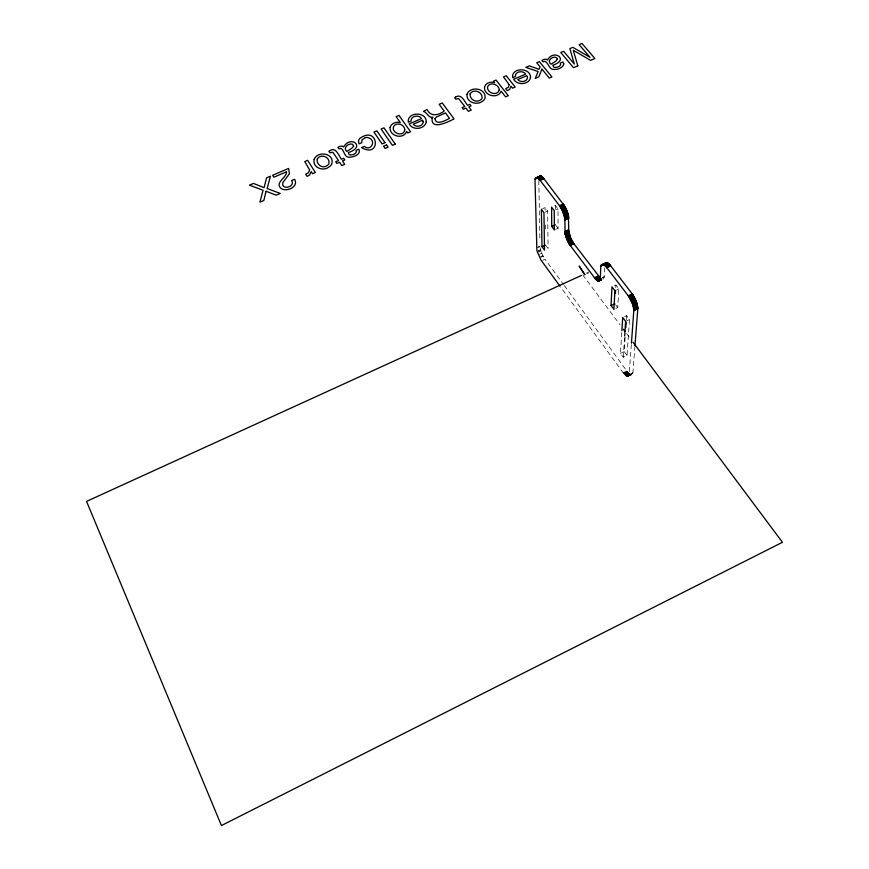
<?xml version="1.0" encoding="UTF-8"?>
<svg xmlns="http://www.w3.org/2000/svg" width="869" height="869" viewBox="0 0 869 869"><rect width="100%" height="100%" fill="white"/><g stroke="black" fill="none" stroke-linecap="round" stroke-linejoin="round"><path stroke-width="0.65" stroke-dasharray="4.34 3.26" d="M602.847 279.253L604.107 277.461L604.563 267.924M615.763 287.704L615.904 285.032L613.948 285.923M615.839 308.473L617.772 307.583L618.837 288.877L615.904 285.032M624.637 316.555L626.582 315.653L629.514 319.542L627.027 355.454L623.269 357.224L620.455 353.39L621.867 330.763M623.269 357.224L624.583 337.291M627.027 355.454L624.203 351.63L625.18 336.976M626.321 319.651L626.582 315.653M631.339 344.558L629.167 374.343C628.787 378.71 624.061 374.789 623.138 372.736L560.722 287.172M564.285 285.543L626.842 370.987C627.776 373.062 632.523 376.95 632.914 372.584L634.848 347.35M624.235 374.115L627.939 372.366M624.594 374.506L628.309 372.758M624.952 374.876L628.667 373.127M625.311 375.202L629.015 373.453M625.647 375.495L629.362 373.746M625.984 375.756L632.914 372.584M626.31 375.973L630.025 374.213M629.134 374.735L632.871 372.964M626.625 376.147L630.34 374.387M629.069 375.071L632.795 373.312M626.929 376.288L632.708 373.627M627.212 376.386L632.599 373.898M627.483 376.44L632.458 374.126M627.972 376.418L632.306 374.322M623.138 372.736L626.842 370.987M623.507 373.225L627.212 371.476M623.866 373.681L627.581 371.932M620.455 353.39L624.203 351.63M626.592 320.9L629.514 319.542M616.871 289.779L618.837 288.877M602.26 277.504L604.194 276.624M602.228 277.939L604.161 277.059M586.716 272.844L588.606 271.986M586.694 273.789L588.574 272.931M542.691 260.32L545.037 259.255L563.481 284.456M537.65 247.198L540.007 246.144M537.672 247.632L540.029 246.579M538.215 250.728L540.561 249.675L540.127 247.524M538.378 251.304L540.724 250.25L540.561 249.675M538.552 251.891L540.898 250.837L540.724 250.25M539.421 254.302L541.767 253.248L540.898 250.837M540.507 256.681L542.853 255.627L545.037 259.255M540.8 257.257L543.147 256.203M555.595 229.383L558.072 228.265L558.039 209.005L555.367 205.486L553.477 206.333M545.2 212.123L547.666 211.015L545.069 207.572L542.604 208.679M556.149 209.853L558.039 209.005M556.095 225.647L558.072 228.265M615.61 304.715L617.772 307.583M582.73 274.876L620.075 324.876M626.571 333.577L629.819 337.922M546.188 245.97L548.067 248.512L547.666 211.015M542.853 255.627L541.767 253.248M538.813 180.459L539.855 238.095M545.069 207.572L545.113 210.255M545.298 225.006L545.352 229.025M555.367 205.486L555.378 209.342"/><path stroke-width="1.3" d="M601.359 279.937L598.48 281.045L595.526 279.079L569.162 244.037L565.132 234.065L564.817 218.532L562.504 210.885L559.832 206.17L540.149 180.372C539.019 177.417 534.239 176.494 535.032 180.774L536.901 250.696L540.876 259.918L559.918 286.075M596.938 280.361L600.772 278.601L573.985 243.863L570.705 238.073L568.684 230.709L568.467 215.664L565.067 206.659L543.244 177.852L540.735 176.016L539.138 176.852M631.437 343.201L633.827 310.233L632.871 304.823L628.645 296.318L606.866 267.761C605.791 265.11 600.544 262.536 600.761 267.228L600.294 278.83L599.436 280.817M634.946 346.025L637.803 308.853L637.075 303.639L633.045 295.026L610.809 265.957C609.723 264.339 606.377 260.885 604.943 263.872M611.048 305.54L611.982 286.824L614.904 290.68L613.916 309.364L611.048 305.54L614.894 303.759M615.469 293.059L615.61 290.376M621.867 330.763L622.693 317.457L625.626 321.356L624.67 335.966M625.789 327.646L626.147 322.312M633.653 308.05L637.65 306.192M633.74 308.636L637.727 306.779M633.794 309.19L637.781 307.344M633.827 309.722L637.813 307.876M633.827 310.233L637.824 308.376M633.816 310.7L637.803 308.853M628.254 295.786L632.252 293.939M628.645 296.318L632.654 294.472M629.037 296.872L633.045 295.026M629.428 297.459L633.425 295.612M629.808 298.067L633.805 296.22M630.177 298.697L634.174 296.85M630.536 299.349L634.533 297.502M630.883 300.011L634.881 298.165M631.22 300.685L635.217 298.838M631.535 301.369L635.543 299.523M631.839 302.064L635.836 300.207M632.121 302.749L636.13 300.902M632.393 303.444L636.39 301.597M632.643 304.139L636.64 302.282M632.871 304.823L636.868 302.966M633.066 305.497L637.075 303.639M633.251 306.16L637.249 304.302M633.414 306.811L637.411 304.954M633.544 307.441L637.542 305.584M595.884 279.46L599.719 277.7M596.243 279.796L600.077 278.037M596.59 280.1L600.436 278.341M597.275 280.578L601.109 278.819M597.59 280.763L600.479 279.438M597.905 280.904L600.783 279.579M598.198 280.991L601.087 279.677M598.48 281.045L601.37 279.72M601.674 264.708L606.051 262.688M601.305 265.099L606.584 262.644M601.152 265.36L606.877 262.688M603.249 264.578L607.181 262.786M601.033 265.653L603.966 264.317M600.924 265.99L607.507 262.916M603.901 264.893L607.844 263.09M581.491 275.43L86.552 501.391L221.432 825.55L782.448 542.289L633.066 342.267M604.248 265.11L608.191 263.307M604.607 265.371L608.539 263.568M604.965 265.675L608.908 263.872M605.335 266.023L609.278 264.219M605.715 266.403L609.658 264.6M606.095 266.816L610.038 265.012M606.475 267.272L610.429 265.469M606.866 267.761L610.809 265.957M594.429 277.754L598.252 276.005M594.798 278.232L598.622 276.472M595.156 278.677L598.991 276.918M595.526 279.079L599.36 277.33M569.868 245.091L573.638 243.385M570.216 245.569L573.985 243.863M564.904 232.403L568.684 230.709M564.959 232.935L568.739 231.23M565.035 233.489L568.815 231.784M565.132 234.065L568.913 232.36M565.263 234.652L569.032 232.957M565.404 235.26L569.173 233.565M565.567 235.89L569.336 234.185M541.995 246.731L541.376 209.223L543.961 212.666L544.494 250.131L541.995 246.731L545.558 245.112M565.752 236.52L569.521 234.826M565.958 237.161L569.727 235.466M566.175 237.813L569.945 236.118M566.414 238.464L570.183 236.77M566.675 239.116L570.444 237.422M566.936 239.768L570.705 238.073M567.229 240.42L570.998 238.714M567.522 241.05L571.291 239.355M567.837 241.68L571.606 239.985M568.152 242.299L571.921 240.594M568.478 242.896L572.247 241.191M568.815 243.472L572.595 241.778M569.162 244.037L572.932 242.332M569.51 244.58L573.279 242.875M564.633 217.38L568.467 215.664M564.741 217.967L568.565 216.251M564.817 218.532L568.641 216.815M564.872 219.075L568.695 217.359M564.904 219.585L568.728 217.869M564.915 220.074L568.739 218.358M551.728 226.44L551.598 207.17L554.259 210.689L554.357 229.937L551.728 226.44L555.443 224.778M564.861 231.426L568.641 229.731M564.872 231.904L568.652 230.198M559.473 205.681L563.308 203.976M559.832 206.17L563.666 204.454M560.19 206.681L564.024 204.965M560.538 207.224L564.372 205.508M560.885 207.789L564.72 206.072M561.233 208.375L565.067 206.659M561.559 208.973L565.404 207.267M561.885 209.603L565.73 207.887M562.2 210.233L566.045 208.517M562.504 210.885L566.349 209.168M562.797 211.547L566.631 209.831M563.069 212.21L566.914 210.494M563.329 212.872L567.175 211.156M563.579 213.546L567.414 211.83M563.807 214.208L567.642 212.492M564.014 214.86L567.848 213.144M564.198 215.512L568.033 213.796M564.361 216.153L568.196 214.437M564.513 216.772L568.337 215.056M535.836 177.884L540.236 175.962M535.51 178.264L540.475 175.972M535.369 178.514L540.735 176.016M537.238 177.765L541.018 176.103M537.531 177.895L541.3 176.222M535.174 179.123L537.053 178.297M537.824 178.069L541.604 176.396M538.139 178.275L541.919 176.613M538.454 178.536L542.234 176.863M538.78 178.829L542.571 177.157M539.117 179.155L542.908 177.493M539.453 179.525L543.244 177.852M539.801 179.926L543.592 178.264M540.149 180.372L543.929 178.699M365.328 137.617L361.884 139.963L361.841 142.668L359.049 143.863L358.506 141.451A6.518 4.736 -9.7 0 1 359.809 138.453C378.591 124.517 381.719 159.179 361.547 147.567L364.339 146.372C370.911 152.01 376.885 140.246 368.423 137.769A3.91 2.846 -9.6 0 0 365.328 137.617M623.323 329.221L624.941 331.393M286.553 171.78C286.846 177.776 274.213 182.707 281.165 188.54C286.781 192.331 299.001 186.705 294.591 179.286L291.615 180.556C295.112 185.629 285.608 189.855 282.794 185.445L282.794 182.664L289.442 173.702L288.606 168.445L272.649 175.245L273.833 177.2L286.553 171.78M579.254 266.251L584.804 274.647L579.254 266.251M404.748 129.698C404.259 136.672 393.07 134.293 393.212 127.949C394.276 121.508 404.498 123.594 404.748 129.698M390.116 127.287C389.008 136.324 403.672 139.974 406.638 131.36L407.746 132.924L410.516 131.74L398.958 115.392L396.134 116.587L400.327 122.551C396.481 121.378 391.289 123.137 390.116 127.287M509.201 84.641L508.322 87.28L505.704 88.638L507.29 90.658L509.625 89.453L510.983 86.183L512.536 88.149L515.165 87.019L506.225 75.722L503.466 76.906L509.201 84.641M356.431 151.282C356.16 154.302 351.76 155.432 349.24 154.834L348.306 152.575C366.403 146.872 350.533 134.652 343.668 147.024L342.44 146.133L339.79 146.307L337.943 147.361L338.921 148.849C343.744 146.101 343.537 156.692 348.219 157.213C352.401 157.658 361.613 154.791 358.832 149.207L356.138 150.359L356.431 151.282M434.956 118.695C435.945 126.168 446.231 119.965 449.523 118.38L445.493 112.905L436.423 116.978L434.956 118.695M484.533 86.857C483.392 95.709 497.97 99.479 501.152 91.169L505.606 96.861L508.311 95.699L496.047 80.057L493.505 81.143L494.624 82.588C490.92 81.317 485.717 82.816 484.533 86.857M563.807 63.948C562.797 68.466 556.29 70.237 552.195 69.216C548.404 68.13 547.361 59.309 543.049 61.818L541.919 60.45L543.646 59.461L546.264 59.266L547.579 60.091C553.053 48.631 570.173 59.526 552.782 65.208L553.944 67.282C556.345 67.988 562.091 66.402 560.331 63.079L562.884 61.981L563.807 63.948M527.516 77.145C527.635 81.914 520.27 82.935 517.707 79.557L526.831 75.657L527.516 77.145M467.001 94.265C466.077 102.107 476.581 105.736 482.241 101.412A7.767 5.54 -5.8 0 0 485.021 98.078C486.499 88.193 470.325 85.651 467.001 94.265M423.203 121.725C423.16 126.505 415.795 127.819 413.231 124.191L422.606 120.183L423.203 121.725M309.646 169.933L308.462 172.757L305.682 174.191L307.05 176.374L309.527 175.114L311.254 171.606L312.601 173.724L315.371 172.54L307.648 160.341L304.747 161.58L309.646 169.933M530.568 77.254C529.351 84.814 517.207 85.727 513.666 79.264L525.702 74.126C523.29 70.139 514.73 71.323 515.426 76.515L512.71 77.678C510.983 67.402 530.275 67.13 530.568 77.254M470.118 93.819C469.303 99.164 476.179 103.357 480.535 99.924A4.302 3.063 -5.8 0 0 482.099 97.578C482.241 91.538 473.29 88.54 470.118 93.819M314.143 159.44C312.319 167.489 323.051 171.736 328.83 167.087A7.897 5.779 -11.2 0 0 331.904 163.589C334.424 153.129 317.598 150.478 314.143 159.44M557.355 59.157L556.214 60.83L551.152 64.197C545.982 60.884 553.423 54.888 556.91 58.104L557.355 59.157M426.266 121.866C424.876 129.405 412.579 130.806 409.201 123.865L421.563 118.597C419.162 114.317 410.624 115.816 411.124 121.019L408.332 122.214C406.844 111.764 426.483 111.189 426.266 121.866M499.273 89.876C497.492 96.459 487.14 93.287 487.466 87.106C489.562 81.251 499.012 84.217 499.273 89.876M317.304 158.984C315.871 164.426 322.757 169.194 327.244 165.512A4.378 3.204 -11.2 0 0 329.014 163.035C329.807 156.616 320.552 153.498 317.304 158.984M266.044 191.245L263.85 200.457L259.94 202.129L263.068 190.268L249.425 185.151L253.466 183.424L264.1 187.65L266.566 177.841L270.476 176.179L267.12 188.54L280.231 193.429L276.146 195.177L266.044 191.245M353.607 146.111L352.271 147.904L346.796 151.478C342.527 147.904 348.599 142.679 352.532 144.297L353.607 146.111M432.121 118.412C430.828 131.197 449.86 120.997 454.031 118.901L442.256 102.987L439.16 104.302L444.168 111.102C438.258 115.468 430.633 117.033 427.027 109.472L423.464 111.46C427.363 112.025 428.265 118.575 433.023 117.174L432.121 118.412M541.963 69.129L538.78 76.906L535.261 78.416L538.117 71.53L525.843 67.369L529.351 65.87L539.008 69.314L540.138 66.902L536.727 62.731L539.356 61.612L551.924 76.928L549.273 78.069L541.963 69.129M455.552 97.132L454.65 97.697L455.791 99.218L458.593 98.534L464.763 106.496L462.091 107.637L463.286 109.222L465.958 108.082L468.391 111.319L471.237 110.102L468.793 106.865L471.052 105.899L469.857 104.313L467.598 105.279C464.643 101.977 461.406 93.026 455.552 97.132M329.872 150.685L328.927 151.271L329.97 152.868L332.827 152.162L338.465 160.515L335.706 161.699L336.792 163.372L339.551 162.188L341.767 165.599L344.711 164.339L342.484 160.928L344.819 159.929L343.733 158.267L341.398 159.266C338.769 155.747 335.868 146.416 329.872 150.685M384.978 142.668L382.056 143.917L373.952 132.088L376.853 130.85L384.978 142.668M386.499 144.895L383.587 146.155L385.152 148.436L388.074 147.187L386.499 144.895M395.254 144.113L392.386 145.34L381.133 129.025L383.979 127.819L395.254 144.113M577.798 65.838L573.507 67.673L560.766 52.488L563.623 51.271L574.311 64.067L569.879 48.599L572.845 47.339L590.051 57.332L579.123 44.667L581.969 43.45L594.885 58.505L590.572 60.363L573.312 50.293L577.798 65.838"/></g></svg>
